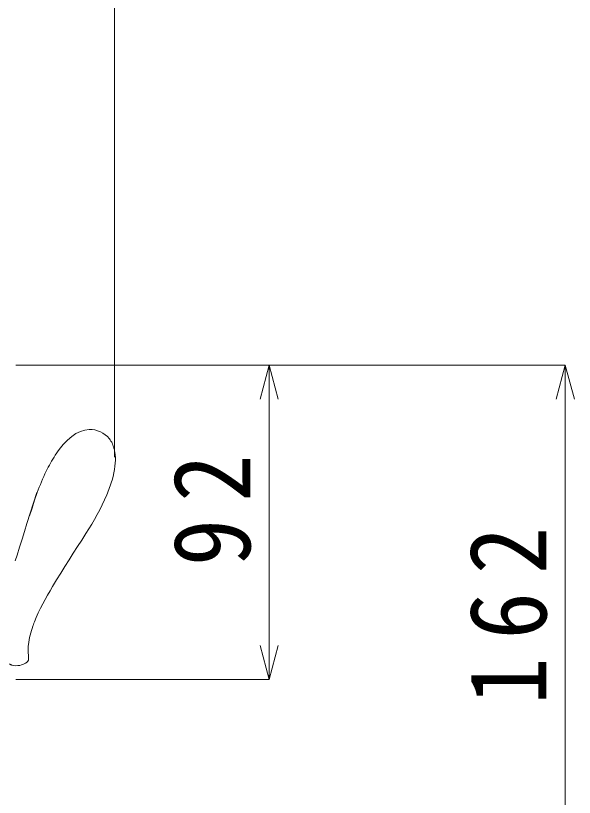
# Model space of a CAD drawing. Units: millimetres, scale not verified. Extents: x -1392 to 1350, y -947 to 991.
# Drawn here: x -378.4 to -219.5, y -35.4 to 186.9 of the extents above; entities that cross this region are included whole.
import ezdxf

# ---------------------------------------------------------------- set-up
doc = ezdxf.new("R2010")
doc.units = ezdxf.units.MM
doc.header["$LTSCALE"] = 10
doc.linetypes.add('CHAIN1', pattern=[8, 5, -1, 1, -1])
doc.linetypes.add('DASHED1', pattern=[1.8, 1.2, -0.6])
for name, color, linetype, lineweight in [('0-0_0', 7, 'Continuous', 5), ('0-1_DEFPOINTS', 7, 'CHAIN1', 5), ('0-2_躯体', 7, 'Continuous', 5)]:
    doc.layers.add(name, color=color, linetype=linetype, lineweight=lineweight)
doc.styles.add('ＭＳ ゴシック', font='')
doc.styles.get('ＭＳ ゴシック').set_extended_font_data('MS Gothic')

msp = doc.modelspace()

# ---------------------------------------------------------------- linework, layer by layer
at = {"layer": '0-0_0', "linetype": 'DASHED1'}
for p, q in [((-375.16, 42.47), (-372.33, 51.35)), ((-375.86, 40.24), (-375.16, 42.47)), ((-376.56, 38.01), (-375.86, 40.24)), ((-377.25, 35.78), (-376.56, 38.01)), ((-377.95, 33.55), (-377.25, 35.78)), ((-378.49, 31.87), (-377.95, 33.55))]:
    msp.add_line(p, q, dxfattribs=at)
for points in [[(-372.22, 51.34), (-371.94, 52.09), (-371.66, 52.84), (-371.36, 53.6), (-371.05, 54.36), (-370.72, 55.12), (-370.39, 55.87), (-370.05, 56.62), (-369.7, 57.35), (-369.41, 57.93), (-369.11, 58.52), (-368.8, 59.11), (-368.48, 59.7), (-368.15, 60.27), (-367.8, 60.84), (-367.46, 61.4), (-367.11, 61.95), (-365.99, 63.55), (-364.84, 64.98), (-363.66, 66.21), (-362.45, 67.25), (-361.22, 68.09), (-359.97, 68.7), (-358.71, 69.09), (-357.44, 69.23)], [(-357.44, 69.21), (-357.43, 69.21), (-357.42, 69.21), (-357.41, 69.21), (-357.4, 69.21), (-357.39, 69.22), (-357.36, 69.22), (-356.61, 69.21), (-355.84, 69.1), (-355.06, 68.88), (-354.29, 68.58), (-353.56, 68.19), (-352.89, 67.74), (-352.3, 67.23), (-351.81, 66.67), (-351.8, 66.65), (-351.79, 66.64), (-351.77, 66.62), (-351.76, 66.61), (-351.75, 66.59), (-351.74, 66.58), (-351.73, 66.56), (-351.72, 66.54)], [(-351.72, 66.54), (-351.54, 66.31), (-351.4, 66.12), (-351.27, 65.95), (-351.16, 65.78), (-351.06, 65.6), (-350.95, 65.39), (-350.84, 65.13), (-350.7, 64.81), (-350.65, 64.64), (-350.6, 64.47), (-350.55, 64.3), (-350.45, 63.97), (-350.39, 63.81), (-350.34, 63.64), (-350.29, 63.47), (-350.26, 63.29), (-350.23, 63.1), (-350.21, 62.92), (-350.15, 62.55), (-350.12, 62.36), (-350.09, 62.18), (-350.06, 62)], [(-350.06, 62.03), (-350.01, 61.3), (-350, 60.52), (-350.04, 59.69), (-350.13, 58.81), (-350.26, 57.89), (-350.44, 56.93), (-350.68, 55.92), (-350.96, 54.88)], [(-350.96, 54.85), (-351.13, 54.32), (-351.3, 53.79), (-351.48, 53.26), (-351.66, 52.73), (-351.85, 52.21), (-352.04, 51.68), (-352.24, 51.16), (-352.45, 50.65), (-353.07, 49.22), (-353.74, 47.8), (-354.45, 46.41), (-355.18, 45.03), (-355.95, 43.67), (-356.74, 42.32), (-357.56, 40.99), (-358.39, 39.67), (-359.58, 37.8), (-360.78, 35.94), (-361.98, 34.06), (-363.19, 32.19), (-364.38, 30.3), (-365.57, 28.41), (-366.74, 26.51), (-367.88, 24.61), (-368.6, 23.38), (-369.31, 22.14), (-370, 20.91), (-370.68, 19.66), (-371.33, 18.4), (-371.94, 17.12), (-372.52, 15.82), (-373.06, 14.5), (-373.11, 14.36), (-373.17, 14.21), (-373.22, 14.06), (-373.27, 13.92), (-373.33, 13.77), (-373.38, 13.63), (-373.43, 13.48)], [(-374.45, 44.69), (-373.73, 46.91), (-372.99, 49.13), (-372.22, 51.33)], [(-373.43, 13.48), (-373.48, 13.33), (-373.7, 12.69), (-373.9, 12.04), (-374.09, 11.39), (-374.26, 10.73), (-374.41, 10.07), (-374.55, 9.41), (-374.66, 8.74)]]:
    msp.add_lwpolyline(points, dxfattribs=at)
at = {"layer": '0-0_0'}
for points in [[(-374.66, 8.74), (-374.74, 8.08), (-374.78, 7.58), (-374.81, 7.09), (-374.82, 6.61), (-374.81, 6.13), (-374.8, 5.64), (-374.77, 5.15), (-374.74, 4.67), (-374.71, 4.17), (-374.7, 4.11), (-374.7, 4.05), (-374.7, 3.99), (-374.7, 3.92), (-374.71, 3.86), (-374.72, 3.8), (-374.73, 3.73), (-374.75, 3.67), (-374.78, 3.59), (-374.81, 3.51), (-374.85, 3.44), (-374.9, 3.37), (-374.95, 3.3), (-375.01, 3.23), (-375.08, 3.17), (-375.15, 3.11)], [(-375.15, 3.11), (-375.63, 2.79), (-376.14, 2.53), (-376.68, 2.32), (-377.24, 2.17), (-377.81, 2.09), (-378.38, 2.07), (-378.93, 2.13), (-379.46, 2.25), (-379.55, 2.28), (-379.64, 2.31), (-379.73, 2.35), (-379.82, 2.38), (-379.91, 2.42), (-379.99, 2.47), (-380.08, 2.51), (-380.17, 2.57)]]:
    msp.add_lwpolyline(points, dxfattribs=at)
at = {"layer": '0-1_DEFPOINTS'}
msp.add_line((-513.99, -1.82), (-378.29, -1.82), dxfattribs=at)
at = {"layer": '0-2_躯体'}
for p, q in [((-350.29, 359.85), (-350.29, 61.39)), ((-306.29, 87.51), (-378.29, 87.51)), ((-222.05, 87.51), (-378.29, 87.51)), ((-306.29, 87.51), (-308.87, 77.86)), ((-306.29, -1.82), (-306.29, 87.51)), ((-306.29, 87.51), (-303.7, 77.86)), ((-222.05, 87.51), (-224.64, 77.86)), ((-222.05, 87.51), (-222.05, -68.11)), ((-222.05, 87.51), (-219.46, 77.86)), ((-306.29, -1.82), (-308.87, 7.84)), ((-306.29, -1.82), (-303.7, 7.84)), ((-306.29, -1.82), (-378.29, -1.82))]:
    msp.add_line(p, q, dxfattribs=at)

# ---------------------------------------------------------------- texts
at = {"layer": '0-2_躯体', "char_height": 21.99, "attachment_point": 7, "rotation": 90, "style": 'ＭＳ ゴシック'}
for s, insert in [('\\T1.36;\\W0.9;92', (-311.29, 30.35)), ('\\T1.38;\\W0.9;162', (-227.05, -9.05))]:
    msp.add_mtext(s, dxfattribs=dict(at, insert=insert))

doc.saveas('drawing.dxf')
